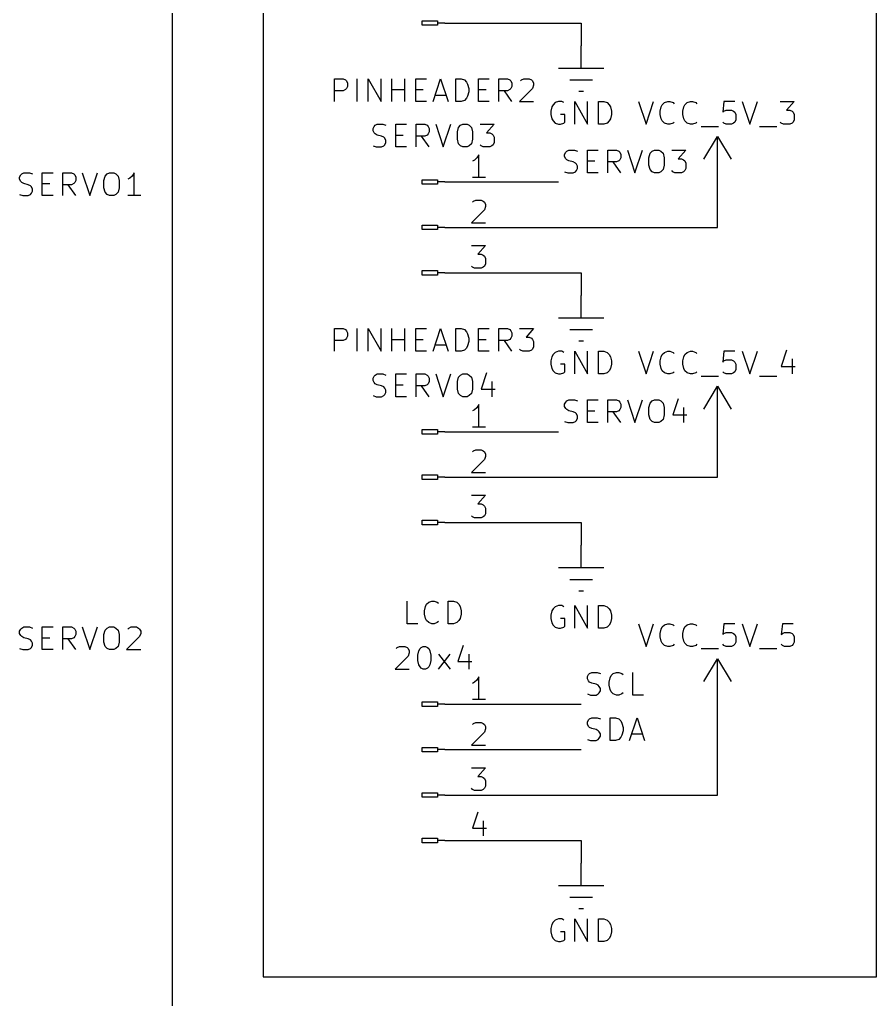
# Model space of a CAD drawing. Extents: x 0.4 to 11.3, y -7.9 to -0.4.
# Drawn here: x 6.764 to 8.65, y -4.65 to -2.492 of the extents above; entities that cross this region are included whole.
import ezdxf

# ---------------------------------------------------------------- set-up
doc = ezdxf.new("R2010")
doc.units = 0
doc.header["$MEASUREMENT"] = 0
for name, color, linetype in [('BLUE3', 171, 'CONTINUOUS'), ('CYAN2', 4, 'CONTINUOUS'), ('GRAY1', 251, 'CONTINUOUS'), ('GREEN3', 91, 'CONTINUOUS'), ('RED2', 1, 'CONTINUOUS'), ('RED3', 11, 'CONTINUOUS')]:
    doc.layers.add(name, color=color, linetype=linetype)

msp = doc.modelspace()

# ---------------------------------------------------------------- linework, layer by layer
at = {"layer": 'BLUE3', "linetype": 'CONTINUOUS'}
for p, q in [((7.1, -6.45), (7.1, -0.85)), ((7.3, -1.3), (7.3, -4.6)), ((8.65, -4.6), (8.65, -1.3)), ((7.3, -4.6), (8.65, -4.6))]:
    msp.add_line(p, q, dxfattribs=at)
at = {"layer": 'CYAN2', "linetype": 'CONTINUOUS'}
for p, q in [((7.4571, -2.6728), (7.4571, -2.6228)), ((7.4571, -2.6228), (7.4762, -2.6228)), ((7.4762, -2.6228), (7.481, -2.6252)), ((7.481, -2.6252), (7.4833, -2.6276)), ((7.4833, -2.6276), (7.4857, -2.6323)), ((7.5071, -2.6728), (7.5071, -2.6228)), ((7.531, -2.6728), (7.531, -2.6228)), ((7.531, -2.6228), (7.5595, -2.6728)), ((7.5595, -2.6728), (7.5595, -2.6228)), ((7.5833, -2.6728), (7.5833, -2.6228)), ((7.6119, -2.6728), (7.6119, -2.6228)), ((7.6357, -2.6728), (7.6357, -2.6228)), ((7.6357, -2.6228), (7.6595, -2.6228)), ((7.6738, -2.6728), (7.6905, -2.6228)), ((7.6905, -2.6228), (7.7071, -2.6728)), ((7.7238, -2.6728), (7.7238, -2.6228)), ((7.7238, -2.6228), (7.7357, -2.6228)), ((7.7357, -2.6228), (7.7429, -2.6252)), ((7.7429, -2.6252), (7.7476, -2.6299)), ((7.7476, -2.6299), (7.75, -2.6347)), ((7.7738, -2.6728), (7.7738, -2.6228)), ((7.7738, -2.6228), (7.7976, -2.6228)), ((7.819, -2.6728), (7.819, -2.6228)), ((7.819, -2.6228), (7.8381, -2.6228)), ((7.8381, -2.6228), (7.8429, -2.6252)), ((7.8429, -2.6252), (7.8452, -2.6276)), ((7.8452, -2.6276), (7.8476, -2.6323)), ((7.8667, -2.6276), (7.869, -2.6252)), ((7.869, -2.6252), (7.8738, -2.6228)), ((7.8738, -2.6228), (7.8857, -2.6228)), ((7.8857, -2.6228), (7.8905, -2.6252)), ((7.8905, -2.6252), (7.8929, -2.6276)), ((7.8929, -2.6276), (7.8952, -2.6323)), ((7.4762, -2.649), (7.4571, -2.649)), ((7.481, -2.6466), (7.4762, -2.649)), ((7.4833, -2.6442), (7.481, -2.6466)), ((7.4857, -2.6395), (7.4833, -2.6442)), ((7.4857, -2.6323), (7.4857, -2.6395)), ((7.5833, -2.6466), (7.6119, -2.6466)), ((7.6357, -2.6466), (7.6524, -2.6466)), ((7.75, -2.6347), (7.7524, -2.6442)), ((7.7524, -2.6514), (7.75, -2.6609)), ((7.7524, -2.6442), (7.7524, -2.6514)), ((7.7738, -2.6466), (7.7905, -2.6466)), ((7.8381, -2.649), (7.819, -2.649)), ((7.8476, -2.6728), (7.831, -2.649)), ((7.8429, -2.6466), (7.8381, -2.649)), ((7.8452, -2.6442), (7.8429, -2.6466)), ((7.8476, -2.6395), (7.8452, -2.6442)), ((7.8476, -2.6323), (7.8476, -2.6395)), ((7.8929, -2.6442), (7.8643, -2.6728)), ((7.8952, -2.6371), (7.8929, -2.6442)), ((7.8952, -2.6323), (7.8952, -2.6371)), ((7.6595, -2.6728), (7.6357, -2.6728)), ((7.6786, -2.6585), (7.7024, -2.6585)), ((7.7357, -2.6728), (7.7238, -2.6728)), ((7.7429, -2.6704), (7.7357, -2.6728)), ((7.7476, -2.6657), (7.7429, -2.6704)), ((7.75, -2.6609), (7.7476, -2.6657)), ((7.7976, -2.6728), (7.7738, -2.6728)), ((7.8643, -2.6728), (7.8952, -2.6728)), ((7.9429, -2.6752), (7.9381, -2.6799)), ((7.95, -2.6728), (7.9429, -2.6752)), ((7.9571, -2.6728), (7.95, -2.6728)), ((7.9619, -2.6752), (7.9571, -2.6728)), ((7.9857, -2.7228), (7.9857, -2.6728)), ((7.9857, -2.6728), (8.0143, -2.7228)), ((8.0143, -2.7228), (8.0143, -2.6728)), ((8.0381, -2.7228), (8.0381, -2.6728)), ((8.0381, -2.6728), (8.05, -2.6728)), ((8.05, -2.6728), (8.0571, -2.6752)), ((8.0571, -2.6752), (8.0619, -2.6799)), ((8.1262, -2.6728), (8.1429, -2.7228)), ((8.1429, -2.7228), (8.1595, -2.6728)), ((8.1786, -2.6799), (8.1833, -2.6752)), ((8.1833, -2.6752), (8.1905, -2.6728)), ((8.1905, -2.6728), (8.1952, -2.6728)), ((8.1952, -2.6728), (8.2024, -2.6752)), ((8.2024, -2.6752), (8.2048, -2.6776)), ((8.2286, -2.6799), (8.2333, -2.6752)), ((8.2333, -2.6752), (8.2405, -2.6728)), ((8.2405, -2.6728), (8.2452, -2.6728)), ((8.2452, -2.6728), (8.2524, -2.6752)), ((8.2524, -2.6752), (8.2548, -2.6776)), ((8.3143, -2.6728), (8.3119, -2.6966)), ((8.3381, -2.6728), (8.3143, -2.6728)), ((8.3548, -2.6728), (8.3714, -2.7228)), ((8.3714, -2.7228), (8.3881, -2.6728)), ((8.4381, -2.6728), (8.469, -2.6728)), ((8.469, -2.6728), (8.4524, -2.6919)), ((7.9357, -2.6847), (7.9333, -2.6942)), ((7.9333, -2.6942), (7.9333, -2.7014)), ((7.9381, -2.6799), (7.9357, -2.6847)), ((8.0619, -2.6799), (8.0643, -2.6847)), ((8.0643, -2.6847), (8.0667, -2.6942)), ((8.0667, -2.6942), (8.0667, -2.7014)), ((8.1738, -2.6942), (8.1762, -2.6847)), ((8.1738, -2.7014), (8.1738, -2.6942)), ((8.1762, -2.6847), (8.1786, -2.6799)), ((8.2238, -2.6942), (8.2262, -2.6847)), ((8.2238, -2.7014), (8.2238, -2.6942)), ((8.2262, -2.6847), (8.2286, -2.6799)), ((8.3119, -2.6966), (8.3143, -2.6942)), ((8.3143, -2.6942), (8.319, -2.6919)), ((8.319, -2.6919), (8.331, -2.6919)), ((8.331, -2.6919), (8.3357, -2.6942)), ((8.3357, -2.6942), (8.3381, -2.6966)), ((8.3381, -2.6966), (8.3405, -2.7014)), ((8.4524, -2.6919), (8.4595, -2.6919)), ((8.4595, -2.6919), (8.4643, -2.6942)), ((8.4643, -2.6942), (8.4667, -2.6966)), ((8.4667, -2.6966), (8.469, -2.7014)), ((7.9333, -2.7014), (7.9357, -2.7109)), ((7.9357, -2.7109), (7.9381, -2.7157)), ((7.9381, -2.7157), (7.9429, -2.7204)), ((7.9643, -2.7014), (7.9548, -2.7014)), ((7.9619, -2.7204), (7.9643, -2.718)), ((7.9643, -2.718), (7.9643, -2.7014)), ((8.0619, -2.7157), (8.0571, -2.7204)), ((8.0643, -2.7109), (8.0619, -2.7157)), ((8.0667, -2.7014), (8.0643, -2.7109)), ((8.1762, -2.7109), (8.1738, -2.7014)), ((8.1786, -2.7157), (8.1762, -2.7109)), ((8.1833, -2.7204), (8.1786, -2.7157)), ((8.2048, -2.718), (8.2024, -2.7204)), ((8.2262, -2.7109), (8.2238, -2.7014)), ((8.2286, -2.7157), (8.2262, -2.7109)), ((8.2333, -2.7204), (8.2286, -2.7157)), ((8.2548, -2.718), (8.2524, -2.7204)), ((8.3143, -2.7204), (8.3119, -2.718)), ((8.3381, -2.718), (8.3357, -2.7204)), ((8.3405, -2.7133), (8.3381, -2.718)), ((8.3405, -2.7014), (8.3405, -2.7133)), ((8.4405, -2.7204), (8.4381, -2.718)), ((8.4667, -2.718), (8.4643, -2.7204)), ((8.469, -2.7133), (8.4667, -2.718)), ((8.469, -2.7014), (8.469, -2.7133)), ((7.5417, -2.7323), (7.544, -2.7276)), ((7.5417, -2.7371), (7.5417, -2.7323)), ((7.544, -2.7419), (7.5417, -2.7371)), ((7.544, -2.7276), (7.5464, -2.7252)), ((7.5464, -2.7252), (7.5512, -2.7228)), ((7.5512, -2.7228), (7.5631, -2.7228)), ((7.5631, -2.7228), (7.5702, -2.7252)), ((7.5917, -2.7728), (7.5917, -2.7228)), ((7.5917, -2.7228), (7.6155, -2.7228)), ((7.6369, -2.7728), (7.6369, -2.7228)), ((7.6369, -2.7228), (7.6559, -2.7228)), ((7.6559, -2.7228), (7.6607, -2.7252)), ((7.6607, -2.7252), (7.6631, -2.7276)), ((7.6631, -2.7276), (7.6655, -2.7323)), ((7.6655, -2.7395), (7.6631, -2.7442)), ((7.6655, -2.7323), (7.6655, -2.7395)), ((7.6798, -2.7228), (7.6964, -2.7728)), ((7.6964, -2.7728), (7.7131, -2.7228)), ((7.7274, -2.7395), (7.7298, -2.7299)), ((7.7274, -2.7561), (7.7274, -2.7395)), ((7.7298, -2.7299), (7.7345, -2.7252)), ((7.7345, -2.7252), (7.7393, -2.7228)), ((7.7393, -2.7228), (7.7488, -2.7228)), ((7.7488, -2.7228), (7.7536, -2.7252)), ((7.7536, -2.7252), (7.7583, -2.7299)), ((7.7583, -2.7299), (7.7607, -2.7395)), ((7.7607, -2.7395), (7.7607, -2.7561)), ((7.7774, -2.7228), (7.8083, -2.7228)), ((7.8083, -2.7228), (7.7917, -2.7419)), ((7.9429, -2.7204), (7.95, -2.7228)), ((7.95, -2.7228), (7.9548, -2.7228)), ((7.9548, -2.7228), (7.9619, -2.7204)), ((8.05, -2.7228), (8.0381, -2.7228)), ((8.0571, -2.7204), (8.05, -2.7228)), ((8.1905, -2.7228), (8.1833, -2.7204)), ((8.1952, -2.7228), (8.1905, -2.7228)), ((8.2024, -2.7204), (8.1952, -2.7228)), ((8.2405, -2.7228), (8.2333, -2.7204)), ((8.2452, -2.7228), (8.2405, -2.7228)), ((8.2524, -2.7204), (8.2452, -2.7228)), ((8.2643, -2.7276), (8.3024, -2.7276)), ((8.319, -2.7228), (8.3143, -2.7204)), ((8.331, -2.7228), (8.319, -2.7228)), ((8.3357, -2.7204), (8.331, -2.7228)), ((8.3929, -2.7276), (8.431, -2.7276)), ((8.4452, -2.7228), (8.4405, -2.7204)), ((8.4595, -2.7228), (8.4452, -2.7228)), ((8.4643, -2.7204), (8.4595, -2.7228)), ((7.5464, -2.7442), (7.544, -2.7419)), ((7.5512, -2.7466), (7.5464, -2.7442)), ((7.5607, -2.749), (7.5512, -2.7466)), ((7.5655, -2.7514), (7.5607, -2.749)), ((7.5679, -2.7538), (7.5655, -2.7514)), ((7.5702, -2.7585), (7.5679, -2.7538)), ((7.5702, -2.7633), (7.5702, -2.7585)), ((7.5917, -2.7466), (7.6083, -2.7466)), ((7.6559, -2.749), (7.6369, -2.749)), ((7.6655, -2.7728), (7.6488, -2.749)), ((7.6607, -2.7466), (7.6559, -2.749)), ((7.6631, -2.7442), (7.6607, -2.7466)), ((7.7298, -2.7657), (7.7274, -2.7561)), ((7.7607, -2.7561), (7.7583, -2.7657)), ((7.7917, -2.7419), (7.7988, -2.7419)), ((7.7988, -2.7419), (7.8036, -2.7442)), ((7.8036, -2.7442), (7.806, -2.7466)), ((7.806, -2.7466), (7.8083, -2.7514)), ((7.8083, -2.7514), (7.8083, -2.7633)), ((7.5417, -2.7704), (7.5488, -2.7728)), ((7.5488, -2.7728), (7.5607, -2.7728)), ((7.5607, -2.7728), (7.5655, -2.7704)), ((7.5655, -2.7704), (7.5679, -2.768)), ((7.5679, -2.768), (7.5702, -2.7633)), ((7.6155, -2.7728), (7.5917, -2.7728)), ((7.7345, -2.7704), (7.7298, -2.7657)), ((7.7393, -2.7728), (7.7345, -2.7704)), ((7.7488, -2.7728), (7.7393, -2.7728)), ((7.7536, -2.7704), (7.7488, -2.7728)), ((7.7583, -2.7657), (7.7536, -2.7704)), ((7.7798, -2.7704), (7.7774, -2.768)), ((7.7845, -2.7728), (7.7798, -2.7704)), ((7.7988, -2.7728), (7.7845, -2.7728)), ((7.8036, -2.7704), (7.7988, -2.7728)), ((7.806, -2.768), (7.8036, -2.7704)), ((7.8083, -2.7633), (7.806, -2.768)), ((7.4571, -3.2228), (7.4571, -3.1728)), ((7.4571, -3.1728), (7.4762, -3.1728)), ((7.4762, -3.1728), (7.481, -3.1752)), ((7.481, -3.1752), (7.4833, -3.1776)), ((7.4833, -3.1776), (7.4857, -3.1823)), ((7.4857, -3.1895), (7.4833, -3.1942)), ((7.4857, -3.1823), (7.4857, -3.1895)), ((7.5071, -3.2228), (7.5071, -3.1728)), ((7.531, -3.2228), (7.531, -3.1728)), ((7.531, -3.1728), (7.5595, -3.2228)), ((7.5595, -3.2228), (7.5595, -3.1728)), ((7.5833, -3.2228), (7.5833, -3.1728)), ((7.6119, -3.2228), (7.6119, -3.1728)), ((7.6357, -3.2228), (7.6357, -3.1728)), ((7.6357, -3.1728), (7.6595, -3.1728)), ((7.6738, -3.2228), (7.6905, -3.1728)), ((7.6905, -3.1728), (7.7071, -3.2228)), ((7.7238, -3.2228), (7.7238, -3.1728)), ((7.7238, -3.1728), (7.7357, -3.1728)), ((7.7357, -3.1728), (7.7429, -3.1752)), ((7.7429, -3.1752), (7.7476, -3.1799)), ((7.7476, -3.1799), (7.75, -3.1847)), ((7.75, -3.1847), (7.7524, -3.1942)), ((7.7738, -3.2228), (7.7738, -3.1728)), ((7.7738, -3.1728), (7.7976, -3.1728)), ((7.819, -3.2228), (7.819, -3.1728)), ((7.819, -3.1728), (7.8381, -3.1728)), ((7.8381, -3.1728), (7.8429, -3.1752)), ((7.8429, -3.1752), (7.8452, -3.1776)), ((7.8452, -3.1776), (7.8476, -3.1823)), ((7.8476, -3.1895), (7.8452, -3.1942)), ((7.8476, -3.1823), (7.8476, -3.1895)), ((7.8643, -3.1728), (7.8952, -3.1728)), ((7.8952, -3.1728), (7.8786, -3.1919)), ((7.8786, -3.1919), (7.8857, -3.1919)), ((7.8857, -3.1919), (7.8905, -3.1942)), ((7.4762, -3.199), (7.4571, -3.199)), ((7.481, -3.1966), (7.4762, -3.199)), ((7.4833, -3.1942), (7.481, -3.1966)), ((7.5833, -3.1966), (7.6119, -3.1966)), ((7.6357, -3.1966), (7.6524, -3.1966)), ((7.6786, -3.2085), (7.7024, -3.2085)), ((7.75, -3.2109), (7.7476, -3.2157)), ((7.7524, -3.2014), (7.75, -3.2109)), ((7.7524, -3.1942), (7.7524, -3.2014)), ((7.7738, -3.1966), (7.7905, -3.1966)), ((7.8381, -3.199), (7.819, -3.199)), ((7.8476, -3.2228), (7.831, -3.199)), ((7.8429, -3.1966), (7.8381, -3.199)), ((7.8452, -3.1942), (7.8429, -3.1966)), ((7.8905, -3.1942), (7.8929, -3.1966)), ((7.8929, -3.1966), (7.8952, -3.2014)), ((7.8952, -3.2133), (7.8929, -3.218)), ((7.8952, -3.2014), (7.8952, -3.2133)), ((7.6595, -3.2228), (7.6357, -3.2228)), ((7.7357, -3.2228), (7.7238, -3.2228)), ((7.7429, -3.2204), (7.7357, -3.2228)), ((7.7476, -3.2157), (7.7429, -3.2204)), ((7.7976, -3.2228), (7.7738, -3.2228)), ((7.8667, -3.2204), (7.8643, -3.218)), ((7.8714, -3.2228), (7.8667, -3.2204)), ((7.8857, -3.2228), (7.8714, -3.2228)), ((7.8905, -3.2204), (7.8857, -3.2228)), ((7.8929, -3.218), (7.8905, -3.2204)), ((7.9357, -3.2347), (7.9333, -3.2442)), ((7.9381, -3.2299), (7.9357, -3.2347)), ((7.9429, -3.2252), (7.9381, -3.2299)), ((7.95, -3.2228), (7.9429, -3.2252)), ((7.9571, -3.2228), (7.95, -3.2228)), ((7.9619, -3.2252), (7.9571, -3.2228)), ((7.9857, -3.2728), (7.9857, -3.2228)), ((7.9857, -3.2228), (8.0143, -3.2728)), ((8.0143, -3.2728), (8.0143, -3.2228)), ((8.0381, -3.2728), (8.0381, -3.2228)), ((8.0381, -3.2228), (8.05, -3.2228)), ((8.05, -3.2228), (8.0571, -3.2252)), ((8.0571, -3.2252), (8.0619, -3.2299)), ((8.0619, -3.2299), (8.0643, -3.2347)), ((8.0643, -3.2347), (8.0667, -3.2442)), ((8.1262, -3.2228), (8.1429, -3.2728)), ((8.1429, -3.2728), (8.1595, -3.2228)), ((8.1738, -3.2442), (8.1762, -3.2347)), ((8.1762, -3.2347), (8.1786, -3.2299)), ((8.1786, -3.2299), (8.1833, -3.2252)), ((8.1833, -3.2252), (8.1905, -3.2228)), ((8.1905, -3.2228), (8.1952, -3.2228)), ((8.1952, -3.2228), (8.2024, -3.2252)), ((8.2024, -3.2252), (8.2048, -3.2276)), ((8.2238, -3.2442), (8.2262, -3.2347)), ((8.2262, -3.2347), (8.2286, -3.2299)), ((8.2286, -3.2299), (8.2333, -3.2252)), ((8.2333, -3.2252), (8.2405, -3.2228)), ((8.2405, -3.2228), (8.2452, -3.2228)), ((8.2452, -3.2228), (8.2524, -3.2252)), ((8.2524, -3.2252), (8.2548, -3.2276)), ((8.3143, -3.2228), (8.3119, -3.2466)), ((8.3381, -3.2228), (8.3143, -3.2228)), ((8.3548, -3.2228), (8.3714, -3.2728)), ((8.3714, -3.2728), (8.3881, -3.2228)), ((8.4524, -3.2204), (8.4405, -3.2561)), ((7.9333, -3.2442), (7.9333, -3.2514)), ((7.9333, -3.2514), (7.9357, -3.2609)), ((7.9643, -3.2514), (7.9548, -3.2514)), ((7.9643, -3.268), (7.9643, -3.2514)), ((8.0667, -3.2514), (8.0643, -3.2609)), ((8.0667, -3.2442), (8.0667, -3.2514)), ((8.1738, -3.2514), (8.1738, -3.2442)), ((8.1762, -3.2609), (8.1738, -3.2514)), ((8.2238, -3.2514), (8.2238, -3.2442)), ((8.2262, -3.2609), (8.2238, -3.2514)), ((8.3119, -3.2466), (8.3143, -3.2442)), ((8.3143, -3.2442), (8.319, -3.2419)), ((8.319, -3.2419), (8.331, -3.2419)), ((8.331, -3.2419), (8.3357, -3.2442)), ((8.3357, -3.2442), (8.3381, -3.2466)), ((8.3381, -3.2466), (8.3405, -3.2514)), ((8.3405, -3.2514), (8.3405, -3.2633)), ((8.4405, -3.2561), (8.4714, -3.2561)), ((8.4643, -3.2395), (8.4643, -3.2728)), ((7.5417, -3.2823), (7.544, -3.2776)), ((7.544, -3.2776), (7.5464, -3.2752)), ((7.5464, -3.2752), (7.5512, -3.2728)), ((7.5512, -3.2728), (7.5631, -3.2728)), ((7.5631, -3.2728), (7.5702, -3.2752)), ((7.5917, -3.3228), (7.5917, -3.2728)), ((7.5917, -3.2728), (7.6155, -3.2728)), ((7.6369, -3.3228), (7.6369, -3.2728)), ((7.6369, -3.2728), (7.6559, -3.2728)), ((7.6559, -3.2728), (7.6607, -3.2752)), ((7.6607, -3.2752), (7.6631, -3.2776)), ((7.6631, -3.2776), (7.6655, -3.2823)), ((7.6798, -3.2728), (7.6964, -3.3228)), ((7.6964, -3.3228), (7.7131, -3.2728)), ((7.7298, -3.2799), (7.7345, -3.2752)), ((7.7345, -3.2752), (7.7393, -3.2728)), ((7.7393, -3.2728), (7.7488, -3.2728)), ((7.7488, -3.2728), (7.7536, -3.2752)), ((7.7536, -3.2752), (7.7583, -3.2799)), ((7.7917, -3.2704), (7.7798, -3.3061)), ((7.9357, -3.2609), (7.9381, -3.2657)), ((7.9381, -3.2657), (7.9429, -3.2704)), ((7.9429, -3.2704), (7.95, -3.2728)), ((7.95, -3.2728), (7.9548, -3.2728)), ((7.9548, -3.2728), (7.9619, -3.2704)), ((7.9619, -3.2704), (7.9643, -3.268)), ((8.05, -3.2728), (8.0381, -3.2728)), ((8.0571, -3.2704), (8.05, -3.2728)), ((8.0619, -3.2657), (8.0571, -3.2704)), ((8.0643, -3.2609), (8.0619, -3.2657)), ((8.1786, -3.2657), (8.1762, -3.2609)), ((8.1833, -3.2704), (8.1786, -3.2657)), ((8.1905, -3.2728), (8.1833, -3.2704)), ((8.1952, -3.2728), (8.1905, -3.2728)), ((8.2024, -3.2704), (8.1952, -3.2728)), ((8.2048, -3.268), (8.2024, -3.2704)), ((8.2286, -3.2657), (8.2262, -3.2609)), ((8.2333, -3.2704), (8.2286, -3.2657)), ((8.2405, -3.2728), (8.2333, -3.2704)), ((8.2452, -3.2728), (8.2405, -3.2728)), ((8.2524, -3.2704), (8.2452, -3.2728)), ((8.2548, -3.268), (8.2524, -3.2704)), ((8.2643, -3.2776), (8.3024, -3.2776)), ((8.3143, -3.2704), (8.3119, -3.268)), ((8.319, -3.2728), (8.3143, -3.2704)), ((8.331, -3.2728), (8.319, -3.2728)), ((8.3357, -3.2704), (8.331, -3.2728)), ((8.3381, -3.268), (8.3357, -3.2704)), ((8.3405, -3.2633), (8.3381, -3.268)), ((8.3929, -3.2776), (8.431, -3.2776)), ((7.5417, -3.2871), (7.5417, -3.2823)), ((7.544, -3.2919), (7.5417, -3.2871)), ((7.5464, -3.2942), (7.544, -3.2919)), ((7.5512, -3.2966), (7.5464, -3.2942)), ((7.5607, -3.299), (7.5512, -3.2966)), ((7.5655, -3.3014), (7.5607, -3.299)), ((7.5917, -3.2966), (7.6083, -3.2966)), ((7.6559, -3.299), (7.6369, -3.299)), ((7.6655, -3.3228), (7.6488, -3.299)), ((7.6607, -3.2966), (7.6559, -3.299)), ((7.6631, -3.2942), (7.6607, -3.2966)), ((7.6655, -3.2895), (7.6631, -3.2942)), ((7.6655, -3.2823), (7.6655, -3.2895)), ((7.7274, -3.2895), (7.7298, -3.2799)), ((7.7274, -3.3061), (7.7274, -3.2895)), ((7.7583, -3.2799), (7.7607, -3.2895)), ((7.7607, -3.2895), (7.7607, -3.3061)), ((7.8036, -3.2895), (7.8036, -3.3228)), ((7.5417, -3.3204), (7.5488, -3.3228)), ((7.5607, -3.3228), (7.5655, -3.3204)), ((7.5679, -3.3038), (7.5655, -3.3014)), ((7.5655, -3.3204), (7.5679, -3.318)), ((7.5702, -3.3085), (7.5679, -3.3038)), ((7.5679, -3.318), (7.5702, -3.3133)), ((7.5702, -3.3133), (7.5702, -3.3085)), ((7.7298, -3.3157), (7.7274, -3.3061)), ((7.7345, -3.3204), (7.7298, -3.3157)), ((7.7393, -3.3228), (7.7345, -3.3204)), ((7.7536, -3.3204), (7.7488, -3.3228)), ((7.7583, -3.3157), (7.7536, -3.3204)), ((7.7607, -3.3061), (7.7583, -3.3157)), ((7.7798, -3.3061), (7.8107, -3.3061)), ((7.5488, -3.3228), (7.5607, -3.3228)), ((7.6155, -3.3228), (7.5917, -3.3228)), ((7.7488, -3.3228), (7.7393, -3.3228)), ((7.6167, -3.8228), (7.6167, -3.7728)), ((7.6595, -3.7799), (7.6643, -3.7752)), ((7.6643, -3.7752), (7.6714, -3.7728)), ((7.6714, -3.7728), (7.6762, -3.7728)), ((7.6762, -3.7728), (7.6833, -3.7752)), ((7.6833, -3.7752), (7.6857, -3.7776)), ((7.7071, -3.8228), (7.7071, -3.7728)), ((7.7071, -3.7728), (7.719, -3.7728)), ((7.719, -3.7728), (7.7262, -3.7752)), ((7.7262, -3.7752), (7.731, -3.7799)), ((7.6548, -3.7942), (7.6571, -3.7847)), ((7.6548, -3.8014), (7.6548, -3.7942)), ((7.6571, -3.7847), (7.6595, -3.7799)), ((7.731, -3.7799), (7.7333, -3.7847)), ((7.7333, -3.7847), (7.7357, -3.7942)), ((7.7357, -3.7942), (7.7357, -3.8014)), ((7.9357, -3.7947), (7.9333, -3.8042)), ((7.9381, -3.7899), (7.9357, -3.7947)), ((7.9429, -3.7852), (7.9381, -3.7899)), ((7.95, -3.7828), (7.9429, -3.7852)), ((7.9571, -3.7828), (7.95, -3.7828)), ((7.9619, -3.7852), (7.9571, -3.7828)), ((7.9857, -3.8328), (7.9857, -3.7828)), ((7.9857, -3.7828), (8.0143, -3.8328)), ((8.0143, -3.8328), (8.0143, -3.7828)), ((8.0381, -3.8328), (8.0381, -3.7828)), ((8.0381, -3.7828), (8.05, -3.7828)), ((8.05, -3.7828), (8.0571, -3.7852)), ((8.0571, -3.7852), (8.0619, -3.7899)), ((8.0619, -3.7899), (8.0643, -3.7947)), ((8.0643, -3.7947), (8.0667, -3.8042)), ((7.6571, -3.8109), (7.6548, -3.8014)), ((7.6595, -3.8157), (7.6571, -3.8109)), ((7.6643, -3.8204), (7.6595, -3.8157)), ((7.6857, -3.818), (7.6833, -3.8204)), ((7.731, -3.8157), (7.7262, -3.8204)), ((7.7333, -3.8109), (7.731, -3.8157)), ((7.7357, -3.8014), (7.7333, -3.8109)), ((7.9333, -3.8042), (7.9333, -3.8114)), ((7.9333, -3.8114), (7.9357, -3.8209)), ((7.9643, -3.8114), (7.9548, -3.8114)), ((7.9643, -3.828), (7.9643, -3.8114)), ((8.0667, -3.8114), (8.0643, -3.8209)), ((8.0667, -3.8042), (8.0667, -3.8114)), ((7.6405, -3.8228), (7.6167, -3.8228)), ((7.6714, -3.8228), (7.6643, -3.8204)), ((7.6762, -3.8228), (7.6714, -3.8228)), ((7.6833, -3.8204), (7.6762, -3.8228)), ((7.719, -3.8228), (7.7071, -3.8228)), ((7.7262, -3.8204), (7.719, -3.8228)), ((7.9357, -3.8209), (7.9381, -3.8257)), ((7.9381, -3.8257), (7.9429, -3.8304)), ((7.9429, -3.8304), (7.95, -3.8328)), ((7.95, -3.8328), (7.9548, -3.8328)), ((7.9548, -3.8328), (7.9619, -3.8304)), ((7.9619, -3.8304), (7.9643, -3.828)), ((8.05, -3.8328), (8.0381, -3.8328)), ((8.0571, -3.8304), (8.05, -3.8328)), ((8.0619, -3.8257), (8.0571, -3.8304)), ((8.0643, -3.8209), (8.0619, -3.8257)), ((8.1262, -3.8228), (8.1429, -3.8728)), ((8.1429, -3.8728), (8.1595, -3.8228)), ((8.1738, -3.8442), (8.1762, -3.8347)), ((8.1762, -3.8347), (8.1786, -3.8299)), ((8.1786, -3.8299), (8.1833, -3.8252)), ((8.1833, -3.8252), (8.1905, -3.8228)), ((8.1905, -3.8228), (8.1952, -3.8228)), ((8.1952, -3.8228), (8.2024, -3.8252)), ((8.2024, -3.8252), (8.2048, -3.8276)), ((8.2238, -3.8442), (8.2262, -3.8347)), ((8.2262, -3.8347), (8.2286, -3.8299)), ((8.2286, -3.8299), (8.2333, -3.8252)), ((8.2333, -3.8252), (8.2405, -3.8228)), ((8.2405, -3.8228), (8.2452, -3.8228)), ((8.2452, -3.8228), (8.2524, -3.8252)), ((8.2524, -3.8252), (8.2548, -3.8276)), ((8.3143, -3.8228), (8.3119, -3.8466)), ((8.3381, -3.8228), (8.3143, -3.8228)), ((8.3548, -3.8228), (8.3714, -3.8728)), ((8.3714, -3.8728), (8.3881, -3.8228)), ((8.4429, -3.8228), (8.4405, -3.8466)), ((8.4667, -3.8228), (8.4429, -3.8228)), ((8.1738, -3.8514), (8.1738, -3.8442)), ((8.1762, -3.8609), (8.1738, -3.8514)), ((8.1786, -3.8657), (8.1762, -3.8609)), ((8.2238, -3.8514), (8.2238, -3.8442)), ((8.2262, -3.8609), (8.2238, -3.8514)), ((8.2286, -3.8657), (8.2262, -3.8609)), ((8.3119, -3.8466), (8.3143, -3.8442)), ((8.3143, -3.8442), (8.319, -3.8419)), ((8.319, -3.8419), (8.331, -3.8419)), ((8.331, -3.8419), (8.3357, -3.8442)), ((8.3357, -3.8442), (8.3381, -3.8466)), ((8.3381, -3.8466), (8.3405, -3.8514)), ((8.3405, -3.8514), (8.3405, -3.8633)), ((8.4405, -3.8466), (8.4429, -3.8442)), ((8.4429, -3.8442), (8.4476, -3.8419)), ((8.4476, -3.8419), (8.4595, -3.8419)), ((8.4595, -3.8419), (8.4643, -3.8442)), ((8.4643, -3.8442), (8.4667, -3.8466)), ((8.4667, -3.8466), (8.469, -3.8514)), ((8.469, -3.8514), (8.469, -3.8633)), ((7.5929, -3.8776), (7.5952, -3.8752)), ((7.5952, -3.8752), (7.6, -3.8728)), ((7.6, -3.8728), (7.6119, -3.8728)), ((7.6119, -3.8728), (7.6167, -3.8752)), ((7.6167, -3.8752), (7.619, -3.8776)), ((7.619, -3.8776), (7.6214, -3.8823)), ((7.6214, -3.8823), (7.6214, -3.8871)), ((7.6405, -3.8919), (7.6429, -3.8823)), ((7.6429, -3.8823), (7.6452, -3.8776)), ((7.6452, -3.8776), (7.6476, -3.8752)), ((7.6476, -3.8752), (7.6524, -3.8728)), ((7.6524, -3.8728), (7.6571, -3.8728)), ((7.6571, -3.8728), (7.6619, -3.8752)), ((7.6619, -3.8752), (7.6643, -3.8776)), ((7.6643, -3.8776), (7.6667, -3.8823)), ((7.6667, -3.8823), (7.669, -3.8919)), ((7.7405, -3.8704), (7.7286, -3.9061)), ((8.1833, -3.8704), (8.1786, -3.8657)), ((8.1905, -3.8728), (8.1833, -3.8704)), ((8.1952, -3.8728), (8.1905, -3.8728)), ((8.2024, -3.8704), (8.1952, -3.8728)), ((8.2048, -3.868), (8.2024, -3.8704)), ((8.2333, -3.8704), (8.2286, -3.8657)), ((8.2405, -3.8728), (8.2333, -3.8704)), ((8.2452, -3.8728), (8.2405, -3.8728)), ((8.2524, -3.8704), (8.2452, -3.8728)), ((8.2548, -3.868), (8.2524, -3.8704)), ((8.2643, -3.8776), (8.3024, -3.8776)), ((8.3143, -3.8704), (8.3119, -3.868)), ((8.319, -3.8728), (8.3143, -3.8704)), ((8.331, -3.8728), (8.319, -3.8728)), ((8.3357, -3.8704), (8.331, -3.8728)), ((8.3381, -3.868), (8.3357, -3.8704)), ((8.3405, -3.8633), (8.3381, -3.868)), ((8.3929, -3.8776), (8.431, -3.8776)), ((8.4429, -3.8704), (8.4405, -3.868)), ((8.4476, -3.8728), (8.4429, -3.8704)), ((8.4595, -3.8728), (8.4476, -3.8728)), ((8.4643, -3.8704), (8.4595, -3.8728)), ((8.4667, -3.868), (8.4643, -3.8704)), ((8.469, -3.8633), (8.4667, -3.868)), ((7.619, -3.8942), (7.5905, -3.9228)), ((7.6214, -3.8871), (7.619, -3.8942)), ((7.6405, -3.9038), (7.6405, -3.8919)), ((7.6429, -3.9133), (7.6405, -3.9038)), ((7.669, -3.9038), (7.6667, -3.9133)), ((7.669, -3.8919), (7.669, -3.9038)), ((7.6857, -3.9228), (7.7119, -3.8895)), ((7.6857, -3.8895), (7.7119, -3.9228)), ((7.7524, -3.8895), (7.7524, -3.9228)), ((7.5905, -3.9228), (7.6214, -3.9228)), ((7.6452, -3.918), (7.6429, -3.9133)), ((7.6476, -3.9204), (7.6452, -3.918)), ((7.6524, -3.9228), (7.6476, -3.9204)), ((7.6571, -3.9228), (7.6524, -3.9228)), ((7.6619, -3.9204), (7.6571, -3.9228)), ((7.6643, -3.918), (7.6619, -3.9204)), ((7.6667, -3.9133), (7.6643, -3.918)), ((7.7286, -3.9061), (7.7595, -3.9061)), ((7.9357, -4.4847), (7.9333, -4.4942)), ((7.9381, -4.4799), (7.9357, -4.4847)), ((7.9429, -4.4752), (7.9381, -4.4799)), ((7.95, -4.4728), (7.9429, -4.4752)), ((7.9571, -4.4728), (7.95, -4.4728)), ((7.9619, -4.4752), (7.9571, -4.4728)), ((7.9857, -4.5228), (7.9857, -4.4728)), ((7.9857, -4.4728), (8.0143, -4.5228)), ((8.0143, -4.5228), (8.0143, -4.4728)), ((8.0381, -4.5228), (8.0381, -4.4728)), ((8.0381, -4.4728), (8.05, -4.4728)), ((8.05, -4.4728), (8.0571, -4.4752)), ((8.0571, -4.4752), (8.0619, -4.4799)), ((8.0619, -4.4799), (8.0643, -4.4847)), ((8.0643, -4.4847), (8.0667, -4.4942)), ((7.9333, -4.4942), (7.9333, -4.5014)), ((7.9333, -4.5014), (7.9357, -4.5109)), ((7.9643, -4.5014), (7.9548, -4.5014)), ((7.9643, -4.518), (7.9643, -4.5014)), ((8.0667, -4.5014), (8.0643, -4.5109)), ((8.0667, -4.4942), (8.0667, -4.5014)), ((7.9357, -4.5109), (7.9381, -4.5157)), ((7.9381, -4.5157), (7.9429, -4.5204)), ((7.9429, -4.5204), (7.95, -4.5228)), ((7.95, -4.5228), (7.9548, -4.5228)), ((7.9548, -4.5228), (7.9619, -4.5204)), ((7.9619, -4.5204), (7.9643, -4.518)), ((8.05, -4.5228), (8.0381, -4.5228)), ((8.0571, -4.5204), (8.05, -4.5228)), ((8.0619, -4.5157), (8.0571, -4.5204)), ((8.0643, -4.5109), (8.0619, -4.5157))]:
    msp.add_line(p, q, dxfattribs=at)
at = {"layer": 'GRAY1', "linetype": 'CONTINUOUS'}
for p, q in [((7.966, -2.7846), (7.9684, -2.7822)), ((7.9684, -2.7822), (7.9732, -2.7798)), ((7.9732, -2.7798), (7.9851, -2.7798)), ((7.9851, -2.7798), (7.9922, -2.7822)), ((8.0136, -2.8298), (8.0136, -2.7798)), ((8.0136, -2.7798), (8.0374, -2.7798)), ((8.0589, -2.8298), (8.0589, -2.7798)), ((8.0589, -2.7798), (8.0779, -2.7798)), ((8.0779, -2.7798), (8.0827, -2.7822)), ((8.0827, -2.7822), (8.0851, -2.7846)), ((8.1017, -2.7798), (8.1184, -2.8298)), ((8.1184, -2.8298), (8.1351, -2.7798)), ((8.1517, -2.7869), (8.1565, -2.7822)), ((8.1565, -2.7822), (8.1612, -2.7798)), ((8.1612, -2.7798), (8.1708, -2.7798)), ((8.1708, -2.7798), (8.1755, -2.7822)), ((8.1755, -2.7822), (8.1803, -2.7869)), ((8.1993, -2.7798), (8.2303, -2.7798)), ((8.2303, -2.7798), (8.2136, -2.7988)), ((7.9636, -2.7893), (7.966, -2.7846)), ((7.9636, -2.7941), (7.9636, -2.7893)), ((7.966, -2.7988), (7.9636, -2.7941)), ((7.9684, -2.8012), (7.966, -2.7988)), ((7.9732, -2.8036), (7.9684, -2.8012)), ((7.9827, -2.806), (7.9732, -2.8036)), ((8.0136, -2.8036), (8.0303, -2.8036)), ((8.0827, -2.8036), (8.0779, -2.806)), ((8.0851, -2.8012), (8.0827, -2.8036)), ((8.0851, -2.7846), (8.0874, -2.7893)), ((8.0874, -2.7965), (8.0851, -2.8012)), ((8.0874, -2.7893), (8.0874, -2.7965)), ((8.1493, -2.7965), (8.1517, -2.7869)), ((8.1493, -2.8131), (8.1493, -2.7965)), ((8.1803, -2.7869), (8.1827, -2.7965)), ((8.1827, -2.7965), (8.1827, -2.8131)), ((8.2136, -2.7988), (8.2208, -2.7988)), ((8.2208, -2.7988), (8.2255, -2.8012)), ((8.2255, -2.8012), (8.2279, -2.8036)), ((8.2279, -2.8036), (8.2303, -2.8084)), ((7.9874, -2.8084), (7.9827, -2.806)), ((7.9898, -2.8108), (7.9874, -2.8084)), ((7.9874, -2.8274), (7.9898, -2.825)), ((7.9922, -2.8155), (7.9898, -2.8108)), ((7.9898, -2.825), (7.9922, -2.8203)), ((7.9922, -2.8203), (7.9922, -2.8155)), ((8.0779, -2.806), (8.0589, -2.806)), ((8.0874, -2.8298), (8.0708, -2.806)), ((8.1517, -2.8227), (8.1493, -2.8131)), ((8.1565, -2.8274), (8.1517, -2.8227)), ((8.1803, -2.8227), (8.1755, -2.8274)), ((8.1827, -2.8131), (8.1803, -2.8227)), ((8.2017, -2.8274), (8.1993, -2.825)), ((8.2279, -2.825), (8.2255, -2.8274)), ((8.2303, -2.8203), (8.2279, -2.825)), ((8.2303, -2.8084), (8.2303, -2.8203)), ((6.7636, -2.8393), (6.766, -2.8346)), ((6.7636, -2.8441), (6.7636, -2.8393)), ((6.766, -2.8488), (6.7636, -2.8441)), ((6.766, -2.8346), (6.7684, -2.8322)), ((6.7684, -2.8322), (6.7732, -2.8298)), ((6.7732, -2.8298), (6.7851, -2.8298)), ((6.7851, -2.8298), (6.7922, -2.8322)), ((6.8136, -2.8798), (6.8136, -2.8298)), ((6.8136, -2.8298), (6.8374, -2.8298)), ((6.8589, -2.8798), (6.8589, -2.8298)), ((6.8589, -2.8298), (6.8779, -2.8298)), ((6.8779, -2.8298), (6.8827, -2.8322)), ((6.8827, -2.8322), (6.8851, -2.8346)), ((6.8851, -2.8346), (6.8874, -2.8393)), ((6.8874, -2.8465), (6.8851, -2.8512)), ((6.8874, -2.8393), (6.8874, -2.8465)), ((6.9017, -2.8298), (6.9184, -2.8798)), ((6.9184, -2.8798), (6.9351, -2.8298)), ((6.9493, -2.8465), (6.9517, -2.8369)), ((6.9493, -2.8631), (6.9493, -2.8465)), ((6.9517, -2.8369), (6.9565, -2.8322)), ((6.9565, -2.8322), (6.9612, -2.8298)), ((6.9612, -2.8298), (6.9708, -2.8298)), ((6.9708, -2.8298), (6.9755, -2.8322)), ((6.9755, -2.8322), (6.9803, -2.8369)), ((6.9803, -2.8369), (6.9827, -2.8465)), ((6.9827, -2.8465), (6.9827, -2.8631)), ((7.0065, -2.8417), (7.0017, -2.8441)), ((7.0113, -2.8369), (7.0065, -2.8417)), ((7.016, -2.8298), (7.0113, -2.8369)), ((7.016, -2.8798), (7.016, -2.8298)), ((7.9636, -2.8274), (7.9708, -2.8298)), ((7.9708, -2.8298), (7.9827, -2.8298)), ((7.9827, -2.8298), (7.9874, -2.8274)), ((8.0374, -2.8298), (8.0136, -2.8298)), ((8.1612, -2.8298), (8.1565, -2.8274)), ((8.1708, -2.8298), (8.1612, -2.8298)), ((8.1755, -2.8274), (8.1708, -2.8298)), ((8.2065, -2.8298), (8.2017, -2.8274)), ((8.2208, -2.8298), (8.2065, -2.8298)), ((8.2255, -2.8274), (8.2208, -2.8298)), ((6.7684, -2.8512), (6.766, -2.8488)), ((6.7732, -2.8536), (6.7684, -2.8512)), ((6.7827, -2.856), (6.7732, -2.8536)), ((6.7874, -2.8584), (6.7827, -2.856)), ((6.7898, -2.8608), (6.7874, -2.8584)), ((6.7922, -2.8655), (6.7898, -2.8608)), ((6.7922, -2.8703), (6.7922, -2.8655)), ((6.8136, -2.8536), (6.8303, -2.8536)), ((6.8779, -2.856), (6.8589, -2.856)), ((6.8874, -2.8798), (6.8708, -2.856)), ((6.8827, -2.8536), (6.8779, -2.856)), ((6.8851, -2.8512), (6.8827, -2.8536)), ((6.9517, -2.8727), (6.9493, -2.8631)), ((6.9827, -2.8631), (6.9803, -2.8727)), ((6.7636, -2.8774), (6.7708, -2.8798)), ((6.7708, -2.8798), (6.7827, -2.8798)), ((6.7827, -2.8798), (6.7874, -2.8774)), ((6.7874, -2.8774), (6.7898, -2.875)), ((6.7898, -2.875), (6.7922, -2.8703)), ((6.8374, -2.8798), (6.8136, -2.8798)), ((6.9565, -2.8774), (6.9517, -2.8727)), ((6.9612, -2.8798), (6.9565, -2.8774)), ((6.9708, -2.8798), (6.9612, -2.8798)), ((6.9755, -2.8774), (6.9708, -2.8798)), ((6.9803, -2.8727), (6.9755, -2.8774)), ((7.0303, -2.8798), (7.0017, -2.8798)), ((7.9636, -3.3393), (7.966, -3.3346)), ((7.9636, -3.3441), (7.9636, -3.3393)), ((7.966, -3.3488), (7.9636, -3.3441)), ((7.966, -3.3346), (7.9684, -3.3322)), ((7.9684, -3.3322), (7.9732, -3.3298)), ((7.9732, -3.3298), (7.9851, -3.3298)), ((7.9851, -3.3298), (7.9922, -3.3322)), ((8.0136, -3.3798), (8.0136, -3.3298)), ((8.0136, -3.3298), (8.0374, -3.3298)), ((8.0589, -3.3798), (8.0589, -3.3298)), ((8.0589, -3.3298), (8.0779, -3.3298)), ((8.0779, -3.3298), (8.0827, -3.3322)), ((8.0827, -3.3322), (8.0851, -3.3346)), ((8.0851, -3.3346), (8.0874, -3.3393)), ((8.0874, -3.3393), (8.0874, -3.3465)), ((8.1017, -3.3298), (8.1184, -3.3798)), ((8.1184, -3.3798), (8.1351, -3.3298)), ((8.1493, -3.3465), (8.1517, -3.3369)), ((8.1517, -3.3369), (8.1565, -3.3322)), ((8.1565, -3.3322), (8.1612, -3.3298)), ((8.1612, -3.3298), (8.1708, -3.3298)), ((8.1708, -3.3298), (8.1755, -3.3322)), ((8.1755, -3.3322), (8.1803, -3.3369)), ((8.1803, -3.3369), (8.1827, -3.3465)), ((8.2136, -3.3274), (8.2017, -3.3631)), ((7.9684, -3.3512), (7.966, -3.3488)), ((7.9732, -3.3536), (7.9684, -3.3512)), ((7.9827, -3.356), (7.9732, -3.3536)), ((7.9874, -3.3584), (7.9827, -3.356)), ((7.9898, -3.3608), (7.9874, -3.3584)), ((7.9922, -3.3655), (7.9898, -3.3608)), ((7.9922, -3.3703), (7.9922, -3.3655)), ((8.0136, -3.3536), (8.0303, -3.3536)), ((8.0779, -3.356), (8.0589, -3.356)), ((8.0874, -3.3798), (8.0708, -3.356)), ((8.0827, -3.3536), (8.0779, -3.356)), ((8.0851, -3.3512), (8.0827, -3.3536)), ((8.0874, -3.3465), (8.0851, -3.3512)), ((8.1493, -3.3631), (8.1493, -3.3465)), ((8.1517, -3.3727), (8.1493, -3.3631)), ((8.1827, -3.3631), (8.1803, -3.3727)), ((8.1827, -3.3465), (8.1827, -3.3631)), ((8.2017, -3.3631), (8.2327, -3.3631)), ((8.2255, -3.3465), (8.2255, -3.3798)), ((7.9636, -3.3774), (7.9708, -3.3798)), ((7.9708, -3.3798), (7.9827, -3.3798)), ((7.9827, -3.3798), (7.9874, -3.3774)), ((7.9874, -3.3774), (7.9898, -3.375)), ((7.9898, -3.375), (7.9922, -3.3703)), ((8.0374, -3.3798), (8.0136, -3.3798)), ((8.1565, -3.3774), (8.1517, -3.3727)), ((8.1612, -3.3798), (8.1565, -3.3774)), ((8.1708, -3.3798), (8.1612, -3.3798)), ((8.1755, -3.3774), (8.1708, -3.3798)), ((8.1803, -3.3727), (8.1755, -3.3774)), ((6.7636, -3.8393), (6.766, -3.8346)), ((6.7636, -3.8441), (6.7636, -3.8393)), ((6.766, -3.8346), (6.7684, -3.8322)), ((6.7684, -3.8322), (6.7732, -3.8298)), ((6.7732, -3.8298), (6.7851, -3.8298)), ((6.7851, -3.8298), (6.7922, -3.8322)), ((6.8136, -3.8798), (6.8136, -3.8298)), ((6.8136, -3.8298), (6.8374, -3.8298)), ((6.8589, -3.8798), (6.8589, -3.8298)), ((6.8589, -3.8298), (6.8779, -3.8298)), ((6.8779, -3.8298), (6.8827, -3.8322)), ((6.8827, -3.8322), (6.8851, -3.8346)), ((6.8851, -3.8346), (6.8874, -3.8393)), ((6.8874, -3.8393), (6.8874, -3.8465)), ((6.9017, -3.8298), (6.9184, -3.8798)), ((6.9184, -3.8798), (6.9351, -3.8298)), ((6.9493, -3.8465), (6.9517, -3.8369)), ((6.9517, -3.8369), (6.9565, -3.8322)), ((6.9565, -3.8322), (6.9612, -3.8298)), ((6.9612, -3.8298), (6.9708, -3.8298)), ((6.9708, -3.8298), (6.9755, -3.8322)), ((6.9755, -3.8322), (6.9803, -3.8369)), ((6.9803, -3.8369), (6.9827, -3.8465)), ((7.0017, -3.8346), (7.0041, -3.8322)), ((7.0041, -3.8322), (7.0089, -3.8298)), ((7.0089, -3.8298), (7.0208, -3.8298)), ((7.0208, -3.8298), (7.0255, -3.8322)), ((7.0255, -3.8322), (7.0279, -3.8346)), ((7.0279, -3.8346), (7.0303, -3.8393)), ((7.0303, -3.8393), (7.0303, -3.8441)), ((6.766, -3.8488), (6.7636, -3.8441)), ((6.7684, -3.8512), (6.766, -3.8488)), ((6.7732, -3.8536), (6.7684, -3.8512)), ((6.7827, -3.856), (6.7732, -3.8536)), ((6.7874, -3.8584), (6.7827, -3.856)), ((6.7898, -3.8608), (6.7874, -3.8584)), ((6.7922, -3.8655), (6.7898, -3.8608)), ((6.8136, -3.8536), (6.8303, -3.8536)), ((6.8779, -3.856), (6.8589, -3.856)), ((6.8874, -3.8798), (6.8708, -3.856)), ((6.8827, -3.8536), (6.8779, -3.856)), ((6.8851, -3.8512), (6.8827, -3.8536)), ((6.8874, -3.8465), (6.8851, -3.8512)), ((6.9493, -3.8631), (6.9493, -3.8465)), ((6.9827, -3.8465), (6.9827, -3.8631)), ((7.0279, -3.8512), (6.9993, -3.8798)), ((7.0303, -3.8441), (7.0279, -3.8512)), ((6.7636, -3.8774), (6.7708, -3.8798)), ((6.7708, -3.8798), (6.7827, -3.8798)), ((6.7827, -3.8798), (6.7874, -3.8774)), ((6.7874, -3.8774), (6.7898, -3.875)), ((6.7898, -3.875), (6.7922, -3.8703)), ((6.7922, -3.8703), (6.7922, -3.8655)), ((6.8374, -3.8798), (6.8136, -3.8798)), ((6.9517, -3.8727), (6.9493, -3.8631)), ((6.9565, -3.8774), (6.9517, -3.8727)), ((6.9612, -3.8798), (6.9565, -3.8774)), ((6.9708, -3.8798), (6.9612, -3.8798)), ((6.9755, -3.8774), (6.9708, -3.8798)), ((6.9803, -3.8727), (6.9755, -3.8774)), ((6.9827, -3.8631), (6.9803, -3.8727)), ((6.9993, -3.8798), (7.0303, -3.8798)), ((8.0136, -3.9393), (8.016, -3.9346)), ((8.0136, -3.9441), (8.0136, -3.9393)), ((8.016, -3.9488), (8.0136, -3.9441)), ((8.016, -3.9346), (8.0184, -3.9322)), ((8.0184, -3.9322), (8.0232, -3.9298)), ((8.0232, -3.9298), (8.0351, -3.9298)), ((8.0351, -3.9298), (8.0422, -3.9322)), ((8.0613, -3.9512), (8.0636, -3.9417)), ((8.0636, -3.9417), (8.066, -3.9369)), ((8.066, -3.9369), (8.0708, -3.9322)), ((8.0708, -3.9322), (8.0779, -3.9298)), ((8.0779, -3.9298), (8.0827, -3.9298)), ((8.0827, -3.9298), (8.0898, -3.9322)), ((8.0898, -3.9322), (8.0922, -3.9346)), ((8.1136, -3.9798), (8.1136, -3.9298)), ((8.0184, -3.9512), (8.016, -3.9488)), ((8.0232, -3.9536), (8.0184, -3.9512)), ((8.0327, -3.956), (8.0232, -3.9536)), ((8.0374, -3.9584), (8.0327, -3.956)), ((8.0398, -3.9608), (8.0374, -3.9584)), ((8.0422, -3.9655), (8.0398, -3.9608)), ((8.0422, -3.9703), (8.0422, -3.9655)), ((8.0613, -3.9584), (8.0613, -3.9512)), ((8.0636, -3.9679), (8.0613, -3.9584)), ((8.066, -3.9727), (8.0636, -3.9679)), ((8.0136, -3.9774), (8.0208, -3.9798)), ((8.0208, -3.9798), (8.0327, -3.9798)), ((8.0327, -3.9798), (8.0374, -3.9774)), ((8.0374, -3.9774), (8.0398, -3.975)), ((8.0398, -3.975), (8.0422, -3.9703)), ((8.0708, -3.9774), (8.066, -3.9727)), ((8.0779, -3.9798), (8.0708, -3.9774)), ((8.0827, -3.9798), (8.0779, -3.9798)), ((8.0898, -3.9774), (8.0827, -3.9798)), ((8.0922, -3.975), (8.0898, -3.9774)), ((8.1374, -3.9798), (8.1136, -3.9798)), ((8.0136, -4.0393), (8.016, -4.0346)), ((8.016, -4.0346), (8.0184, -4.0322)), ((8.0184, -4.0322), (8.0232, -4.0298)), ((8.0232, -4.0298), (8.0351, -4.0298)), ((8.0351, -4.0298), (8.0422, -4.0322)), ((8.0636, -4.0798), (8.0636, -4.0298)), ((8.0636, -4.0298), (8.0755, -4.0298)), ((8.0755, -4.0298), (8.0827, -4.0322)), ((8.0827, -4.0322), (8.0874, -4.0369)), ((8.1065, -4.0798), (8.1232, -4.0298)), ((8.1232, -4.0298), (8.1398, -4.0798)), ((8.0136, -4.0441), (8.0136, -4.0393)), ((8.016, -4.0488), (8.0136, -4.0441)), ((8.0184, -4.0512), (8.016, -4.0488)), ((8.0232, -4.0536), (8.0184, -4.0512)), ((8.0327, -4.056), (8.0232, -4.0536)), ((8.0374, -4.0584), (8.0327, -4.056)), ((8.0874, -4.0369), (8.0898, -4.0417)), ((8.0898, -4.0417), (8.0922, -4.0512)), ((8.0922, -4.0512), (8.0922, -4.0584)), ((8.0136, -4.0774), (8.0208, -4.0798)), ((8.0327, -4.0798), (8.0374, -4.0774)), ((8.0398, -4.0608), (8.0374, -4.0584)), ((8.0374, -4.0774), (8.0398, -4.075)), ((8.0422, -4.0655), (8.0398, -4.0608)), ((8.0398, -4.075), (8.0422, -4.0703)), ((8.0422, -4.0703), (8.0422, -4.0655)), ((8.0827, -4.0774), (8.0755, -4.0798)), ((8.0874, -4.0727), (8.0827, -4.0774)), ((8.0898, -4.0679), (8.0874, -4.0727)), ((8.0922, -4.0584), (8.0898, -4.0679)), ((8.1113, -4.0655), (8.1351, -4.0655)), ((8.0208, -4.0798), (8.0327, -4.0798)), ((8.0755, -4.0798), (8.0636, -4.0798))]:
    msp.add_line(p, q, dxfattribs=at)
at = {"layer": 'GREEN3', "linetype": 'CONTINUOUS'}
for p, q in [((7.85, -2.5), (8, -2.5)), ((8, -2.5), (8, -2.55)), ((7.85, -2.85), (7.95, -2.85)), ((8.3, -2.95), (8.3, -2.85)), ((7.85, -2.95), (8.3, -2.95)), ((7.85, -3.05), (8, -3.05)), ((8, -3.05), (8, -3.1)), ((7.85, -3.4), (7.95, -3.4)), ((8.3, -3.5), (8.3, -3.4)), ((7.85, -3.5), (8.3, -3.5)), ((7.85, -3.6), (8, -3.6)), ((8, -3.6), (8, -3.65)), ((7.85, -4), (8, -4)), ((8.3, -4.2), (8.3, -4)), ((7.85, -4.1), (8, -4.1)), ((7.85, -4.2), (8.3, -4.2)), ((7.85, -4.3), (8, -4.3)), ((8, -4.3), (8, -4.35))]:
    msp.add_line(p, q, dxfattribs=at)
at = {"layer": 'RED2', "linetype": 'CONTINUOUS'}
for p, q in [((7.65, -2.505), (7.65, -2.495)), ((7.65, -2.495), (7.684, -2.495)), ((7.684, -2.495), (7.684, -2.505)), ((7.7, -2.5), (7.684, -2.5)), ((7.7, -2.5), (7.85, -2.5)), ((7.684, -2.505), (7.65, -2.505)), ((8, -2.6), (8, -2.55)), ((8.05, -2.6), (7.95, -2.6)), ((7.975, -2.625), (8.025, -2.625)), ((7.995, -2.65), (8.005, -2.65)), ((8.27, -2.8), (8.3, -2.75)), ((8.3, -2.85), (8.3, -2.75)), ((8.3, -2.75), (8.33, -2.8)), ((7.65, -2.855), (7.65, -2.845)), ((7.65, -2.845), (7.684, -2.845)), ((7.684, -2.845), (7.684, -2.855)), ((7.684, -2.855), (7.65, -2.855)), ((7.7, -2.85), (7.684, -2.85)), ((7.7, -2.85), (7.85, -2.85)), ((7.65, -2.955), (7.65, -2.945)), ((7.65, -2.945), (7.684, -2.945)), ((7.684, -2.955), (7.65, -2.955)), ((7.684, -2.945), (7.684, -2.955)), ((7.7, -2.95), (7.684, -2.95)), ((7.7, -2.95), (7.85, -2.95)), ((7.65, -3.055), (7.65, -3.045)), ((7.65, -3.045), (7.684, -3.045)), ((7.684, -3.055), (7.65, -3.055)), ((7.684, -3.045), (7.684, -3.055)), ((7.7, -3.05), (7.684, -3.05)), ((7.7, -3.05), (7.85, -3.05)), ((8, -3.15), (8, -3.1)), ((8.05, -3.15), (7.95, -3.15)), ((7.975, -3.175), (8.025, -3.175)), ((7.995, -3.2), (8.005, -3.2)), ((8.27, -3.35), (8.3, -3.3)), ((8.3, -3.4), (8.3, -3.3)), ((8.3, -3.3), (8.33, -3.35)), ((7.65, -3.405), (7.65, -3.395)), ((7.65, -3.395), (7.684, -3.395)), ((7.684, -3.405), (7.65, -3.405)), ((7.684, -3.395), (7.684, -3.405)), ((7.7, -3.4), (7.684, -3.4)), ((7.7, -3.4), (7.85, -3.4)), ((7.65, -3.505), (7.65, -3.495)), ((7.65, -3.495), (7.684, -3.495)), ((7.684, -3.495), (7.684, -3.505)), ((7.684, -3.505), (7.65, -3.505)), ((7.7, -3.5), (7.684, -3.5)), ((7.7, -3.5), (7.85, -3.5)), ((7.65, -3.605), (7.65, -3.595)), ((7.65, -3.595), (7.684, -3.595)), ((7.684, -3.595), (7.684, -3.605)), ((7.7, -3.6), (7.684, -3.6)), ((7.7, -3.6), (7.85, -3.6)), ((7.684, -3.605), (7.65, -3.605)), ((8, -3.7), (8, -3.65)), ((8.05, -3.7), (7.95, -3.7)), ((7.975, -3.725), (8.025, -3.725)), ((7.995, -3.75), (8.005, -3.75)), ((8.27, -3.95), (8.3, -3.9)), ((8.3, -4), (8.3, -3.9)), ((8.3, -3.9), (8.33, -3.95)), ((7.65, -4.005), (7.65, -3.995)), ((7.65, -3.995), (7.684, -3.995)), ((7.684, -4.005), (7.65, -4.005)), ((7.684, -3.995), (7.684, -4.005)), ((7.7, -4), (7.684, -4)), ((7.7, -4), (7.85, -4)), ((7.65, -4.105), (7.65, -4.095)), ((7.65, -4.095), (7.684, -4.095)), ((7.684, -4.095), (7.684, -4.105)), ((7.684, -4.105), (7.65, -4.105)), ((7.7, -4.1), (7.684, -4.1)), ((7.7, -4.1), (7.85, -4.1)), ((7.65, -4.205), (7.65, -4.195)), ((7.65, -4.195), (7.684, -4.195)), ((7.684, -4.205), (7.65, -4.205)), ((7.684, -4.195), (7.684, -4.205)), ((7.7, -4.2), (7.684, -4.2)), ((7.7, -4.2), (7.85, -4.2)), ((7.65, -4.305), (7.65, -4.295)), ((7.65, -4.295), (7.684, -4.295)), ((7.684, -4.305), (7.65, -4.305)), ((7.684, -4.295), (7.684, -4.305)), ((7.7, -4.3), (7.684, -4.3)), ((7.7, -4.3), (7.85, -4.3)), ((8, -4.4), (8, -4.35)), ((8.05, -4.4), (7.95, -4.4)), ((7.975, -4.425), (8.025, -4.425)), ((7.995, -4.45), (8.005, -4.45))]:
    msp.add_line(p, q, dxfattribs=at)
at = {"layer": 'RED3', "linetype": 'CONTINUOUS'}
for p, q in [((7.7655, -2.8018), (7.7607, -2.8042)), ((7.7702, -2.797), (7.7655, -2.8018)), ((7.775, -2.7899), (7.7702, -2.797)), ((7.775, -2.8399), (7.775, -2.7899)), ((7.7893, -2.8399), (7.7607, -2.8399)), ((7.7631, -2.8923), (7.7679, -2.8899)), ((7.7679, -2.8899), (7.7798, -2.8899)), ((7.7798, -2.8899), (7.7845, -2.8923)), ((7.7869, -2.9113), (7.7583, -2.9399)), ((7.7607, -2.8946), (7.7631, -2.8923)), ((7.7845, -2.8923), (7.7869, -2.8946)), ((7.7869, -2.8946), (7.7893, -2.8994)), ((7.7893, -2.9042), (7.7869, -2.9113)), ((7.7893, -2.8994), (7.7893, -2.9042)), ((7.7583, -2.9399), (7.7893, -2.9399)), ((7.7583, -2.9899), (7.7893, -2.9899)), ((7.7893, -2.9899), (7.7726, -3.0089)), ((7.7726, -3.0089), (7.7798, -3.0089)), ((7.7798, -3.0089), (7.7845, -3.0113)), ((7.7845, -3.0113), (7.7869, -3.0137)), ((7.7869, -3.0137), (7.7893, -3.0184)), ((7.7893, -3.0184), (7.7893, -3.0304)), ((7.7607, -3.0375), (7.7583, -3.0351)), ((7.7655, -3.0399), (7.7607, -3.0375)), ((7.7798, -3.0399), (7.7655, -3.0399)), ((7.7845, -3.0375), (7.7798, -3.0399)), ((7.7869, -3.0351), (7.7845, -3.0375)), ((7.7893, -3.0304), (7.7869, -3.0351)), ((7.775, -3.3399), (7.7702, -3.347)), ((7.775, -3.3899), (7.775, -3.3399)), ((7.7655, -3.3518), (7.7607, -3.3542)), ((7.7702, -3.347), (7.7655, -3.3518)), ((7.7893, -3.3899), (7.7607, -3.3899)), ((7.7607, -3.4446), (7.7631, -3.4423)), ((7.7631, -3.4423), (7.7679, -3.4399)), ((7.7679, -3.4399), (7.7798, -3.4399)), ((7.7798, -3.4399), (7.7845, -3.4423)), ((7.7845, -3.4423), (7.7869, -3.4446)), ((7.7869, -3.4446), (7.7893, -3.4494)), ((7.7893, -3.4494), (7.7893, -3.4542)), ((7.7869, -3.4613), (7.7583, -3.4899)), ((7.7893, -3.4542), (7.7869, -3.4613)), ((7.7583, -3.4899), (7.7893, -3.4899)), ((7.7583, -3.5399), (7.7893, -3.5399)), ((7.7893, -3.5399), (7.7726, -3.5589)), ((7.7726, -3.5589), (7.7798, -3.5589)), ((7.7798, -3.5589), (7.7845, -3.5613)), ((7.7845, -3.5613), (7.7869, -3.5637)), ((7.7869, -3.5637), (7.7893, -3.5684)), ((7.7893, -3.5804), (7.7869, -3.5851)), ((7.7893, -3.5684), (7.7893, -3.5804)), ((7.7607, -3.5875), (7.7583, -3.5851)), ((7.7655, -3.5899), (7.7607, -3.5875)), ((7.7798, -3.5899), (7.7655, -3.5899)), ((7.7845, -3.5875), (7.7798, -3.5899)), ((7.7869, -3.5851), (7.7845, -3.5875)), ((7.7702, -3.947), (7.7655, -3.9518)), ((7.775, -3.9399), (7.7702, -3.947)), ((7.775, -3.9899), (7.775, -3.9399)), ((7.7655, -3.9518), (7.7607, -3.9542)), ((7.7893, -3.9899), (7.7607, -3.9899)), ((7.7607, -4.0446), (7.7631, -4.0423)), ((7.7631, -4.0423), (7.7679, -4.0399)), ((7.7679, -4.0399), (7.7798, -4.0399)), ((7.7798, -4.0399), (7.7845, -4.0423)), ((7.7845, -4.0423), (7.7869, -4.0446)), ((7.7869, -4.0446), (7.7893, -4.0494)), ((7.7893, -4.0542), (7.7869, -4.0613)), ((7.7893, -4.0494), (7.7893, -4.0542)), ((7.7869, -4.0613), (7.7583, -4.0899)), ((7.7583, -4.0899), (7.7893, -4.0899)), ((7.7583, -4.1399), (7.7893, -4.1399)), ((7.7893, -4.1399), (7.7726, -4.1589)), ((7.7726, -4.1589), (7.7798, -4.1589)), ((7.7798, -4.1589), (7.7845, -4.1613)), ((7.7845, -4.1613), (7.7869, -4.1637)), ((7.7869, -4.1637), (7.7893, -4.1684)), ((7.7607, -4.1875), (7.7583, -4.1851)), ((7.7869, -4.1851), (7.7845, -4.1875)), ((7.7893, -4.1804), (7.7869, -4.1851)), ((7.7893, -4.1684), (7.7893, -4.1804)), ((7.7655, -4.1899), (7.7607, -4.1875)), ((7.7798, -4.1899), (7.7655, -4.1899)), ((7.7845, -4.1875), (7.7798, -4.1899)), ((7.7726, -4.2375), (7.7607, -4.2732)), ((7.7845, -4.2565), (7.7845, -4.2899)), ((7.7607, -4.2732), (7.7917, -4.2732))]:
    msp.add_line(p, q, dxfattribs=at)

doc.saveas('drawing.dxf')
